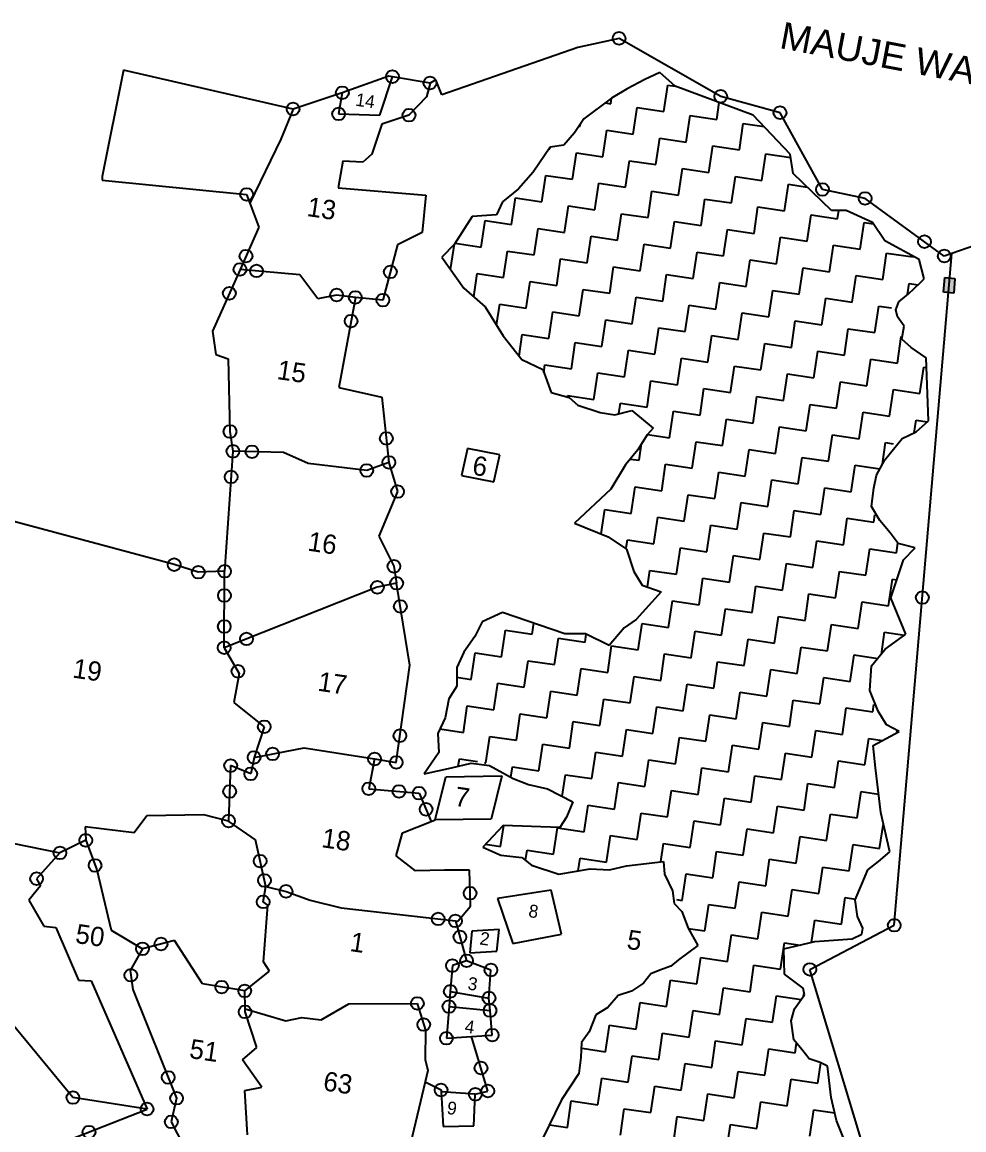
# Model space of a CAD drawing. Header units: metres. Extents: x 316978 to 319159, y 1884800 to 1887676.
# Drawn here: x 318150 to 318584, y 1886117 to 1886627 of the extents above; entities that cross this region are included whole.
import ezdxf

# ---------------------------------------------------------------- set-up
doc = ezdxf.new("R2010")
doc.units = ezdxf.units.M
doc.header["$MEASUREMENT"] = 0
for name, color, linetype in [('POLY_HATCH', 12, 'Continuous'), ('POLY_PARCEL', 6, 'Continuous'), ('TEXT_MAPOUT', 7, 'Continuous'), ('TEXT_PARCEL', 7, 'Continuous'), ('V_BOUND_LINE', 7, 'Continuous')]:
    doc.layers.add(name, color=color, linetype=linetype)
doc.styles.get("Standard").update_dxf_attribs({"font": 'arial.ttf'})
doc.styles.add('TEXT_MAP', font='')
doc.styles.get('TEXT_MAP').set_extended_font_data('Kruti Dev 050')

msp = doc.modelspace()

# ---------------------------------------------------------------- hatches: boundary and pattern name
msp.add_hatch(color=256).paths.add_polyline_path([(318574.43, 1886502.57), (318579.17, 1886502.16), (318579.76, 1886509.01), (318575.02, 1886509.42)])

# ---------------------------------------------------------------- linework, layer by layer
for p, q in [((318574.43, 1886502.57), (318575.02, 1886509.42)), ((318575.02, 1886509.42), (318579.76, 1886509.01)), ((318579.76, 1886509.01), (318579.17, 1886502.16)), ((318579.17, 1886502.16), (318574.43, 1886502.57))]:
    msp.add_line(p, q)
for centre in [(318424.88, 1886619.61), (318320.42, 1886601.93), (318337.73, 1886599.02), (318297.29, 1886594.53), (318471.76, 1886592.87), (318274.6, 1886587.04), (318295.57, 1886584.79), (318328.02, 1886584.19), (318499.1, 1886585.34), (318253.18, 1886547.7), (318518.67, 1886549.96), (318538.34, 1886545.84), (318565.71, 1886525.91), (318252.89, 1886519.26), (318574.81, 1886519.29), (318250.14, 1886513.13), (318257.73, 1886512.45), (318319.45, 1886511.96), (318245.21, 1886502.12), (318294.64, 1886501.33), (318303.31, 1886500.22), (318315.99, 1886498.97), (318301.32, 1886489.32), (318245.5, 1886438.43), (318317.59, 1886435.26), (318246.85, 1886429.31), (318255.6, 1886429.11), (318318.76, 1886424.18), (318308.57, 1886420.48), (318246.04, 1886417.51), (318322.79, 1886410.75), (318219.77, 1886377.09), (318230.9, 1886373.57), (318243.03, 1886374.05), (318321.1, 1886376.32), (318322.35, 1886368.52), (318242.96, 1886362.86), (318313.43, 1886366.64), (318324.06, 1886357.84), (318564.72, 1886361.91), (318242.88, 1886348.58), (318253.12, 1886342.87), (318242.82, 1886338.82), (318249.15, 1886327.92), (318261.32, 1886302.39), (318323.87, 1886298.25), (318256.62, 1886288.26), (318265.13, 1886289.87), (318312.15, 1886287.53), (318322.16, 1886285.95), (318245.81, 1886284.45), (318255.09, 1886280.67), (318245.36, 1886272.56), (318309.51, 1886273.8), (318323.43, 1886272.58), (318332.71, 1886271.76), (318335.9, 1886264.34), (318244.84, 1886258.93), (318179.04, 1886250.04), (318167.11, 1886244.24), (318259.41, 1886240.48), (318183.33, 1886238.45), (318156.35, 1886232.36), (318261.41, 1886231.55), (318271.37, 1886226.53), (318356.2, 1886225.68), (318260.8, 1886221.68), (318341.48, 1886213.82), (318349.46, 1886212.91), (318551.74, 1886210.9), (318351.53, 1886205.51), (318205.17, 1886200.06), (318213.72, 1886202.26), (318354.6, 1886194.54), (318348.04, 1886192.3), (318365.82, 1886190.27), (318512.84, 1886190.57), (318199.8, 1886187.86), (318241.71, 1886182.43), (318252.31, 1886180.64), (318347.06, 1886180.45), (318331.88, 1886174.88), (318346.49, 1886173.44), (318364.91, 1886177.37), (318252.48, 1886170.99), (318365.41, 1886171.63), (318334.83, 1886165.14), (318345.29, 1886158.83), (318366.4, 1886160.31), (318361.23, 1886145.11), (318217.02, 1886140.77), (318342.85, 1886135.01), (318358.59, 1886133.01), (318364.38, 1886134.51), (318173.09, 1886131.5), (318220.87, 1886131.18), (318207.28, 1886126.23), (318218.45, 1886120.31), (318180.51, 1886115.61)]:
    msp.add_circle(centre, 2.94)
at = {"layer": 'POLY_HATCH'}
for p, q in [((318436.79, 1886600.7), (318428.58, 1886596.27)), ((318443.76, 1886603.85), (318436.79, 1886600.7)), ((318450.79, 1886597.58), (318443.76, 1886603.85)), ((318428.58, 1886596.27), (318421.46, 1886592.09)), ((318486.78, 1886584.28), (318450.79, 1886597.58)), ((318421.46, 1886592.09), (318408.71, 1886582.47)), ((318408.71, 1886582.47), (318404.39, 1886575.99)), ((318503.83, 1886566.27), (318486.78, 1886584.28)), ((318404.39, 1886575.99), (318399.37, 1886570.45)), ((318393.15, 1886569.49), (318385.35, 1886557.88)), ((318399.37, 1886570.45), (318393.15, 1886569.49)), ((318505.22, 1886557.27), (318503.83, 1886566.27)), ((318385.35, 1886557.88), (318378.56, 1886550.31)), ((318522.82, 1886540.22), (318505.22, 1886557.27)), ((318378.56, 1886550.31), (318371.16, 1886544.29)), ((318371.16, 1886544.29), (318368.38, 1886538.21)), ((318529.54, 1886540.27), (318522.82, 1886540.22)), ((318541.72, 1886534.69), (318529.54, 1886540.27)), ((318357.17, 1886537.57), (318348.97, 1886524.76)), ((318368.38, 1886538.21), (318357.17, 1886537.57)), ((318547.4, 1886526.31), (318541.72, 1886534.69)), ((318348.97, 1886524.76), (318343.25, 1886518.7)), ((318563.31, 1886517.67), (318547.4, 1886526.31)), ((318343.25, 1886518.7), (318353.3, 1886504.44)), ((318565.56, 1886508.76), (318563.31, 1886517.67)), ((318563.56, 1886506.76), (318565.56, 1886508.76)), ((318353.3, 1886504.44), (318363.14, 1886495.87)), ((318558.29, 1886501.87), (318563.56, 1886506.76)), ((318552.43, 1886494.57), (318553.88, 1886498.21)), ((318553.88, 1886498.21), (318558.29, 1886501.87)), ((318363.14, 1886495.87), (318371.44, 1886482.5)), ((318553.31, 1886491.27), (318552.43, 1886494.57)), ((318556.31, 1886486.96), (318553.31, 1886491.27)), ((318555.19, 1886481), (318556.31, 1886486.96)), ((318371.44, 1886482.5), (318380.1, 1886471.58)), ((318559.63, 1886477.17), (318555.19, 1886481)), ((318566.41, 1886472.31), (318559.63, 1886477.17)), ((318380.1, 1886471.58), (318389.7, 1886467.02)), ((318567.56, 1886443.33), (318566.41, 1886472.31)), ((318389.7, 1886467.02), (318393.57, 1886456.4)), ((318393.57, 1886456.4), (318401.84, 1886454.13)), ((318401.84, 1886454.13), (318405.93, 1886450.59)), ((318405.93, 1886450.59), (318416.12, 1886447.19)), ((318416.12, 1886447.19), (318422.89, 1886446.19)), ((318422.89, 1886446.19), (318430.73, 1886448.17)), ((318430.73, 1886448.17), (318440.64, 1886440)), ((318561.81, 1886438.28), (318567.56, 1886443.33)), ((318437.86, 1886436.85), (318433.49, 1886429.96)), ((318440.64, 1886440), (318437.86, 1886436.85)), ((318555.44, 1886435.14), (318561.81, 1886438.28)), ((318547.41, 1886425.44), (318555.44, 1886435.14)), ((318433.49, 1886429.96), (318427.85, 1886423.06)), ((318427.85, 1886423.06), (318421.16, 1886411.91)), ((318543.62, 1886418.29), (318547.41, 1886425.44)), ((318542.29, 1886412.36), (318543.62, 1886418.29)), ((318421.16, 1886411.91), (318404.36, 1886396.19)), ((318541.26, 1886403.9), (318542.29, 1886412.36)), ((318545.07, 1886397.43), (318541.26, 1886403.9)), ((318404.36, 1886396.19), (318419.79, 1886389.92)), ((318549.91, 1886391.72), (318545.07, 1886397.43)), ((318553.51, 1886386.88), (318549.91, 1886391.72)), ((318419.79, 1886389.92), (318428.39, 1886384.25)), ((318561.39, 1886384.8), (318553.51, 1886386.88)), ((318428.39, 1886384.25), (318431.68, 1886373.93)), ((318556.02, 1886379.25), (318561.39, 1886384.8)), ((318550.24, 1886361.73), (318556.02, 1886379.25)), ((318431.68, 1886373.93), (318435.58, 1886367.7)), ((318435.58, 1886367.7), (318444.33, 1886364.51)), ((318444.33, 1886364.51), (318432.8, 1886351.78)), ((318557.08, 1886345.06), (318550.24, 1886361.73)), ((318371.2, 1886355.05), (318361.77, 1886350.8)), ((318399.94, 1886345.14), (318371.2, 1886355.05)), ((318361.77, 1886350.8), (318358.44, 1886343.97)), ((318432.8, 1886351.78), (318427.21, 1886348)), ((318409.38, 1886345.21), (318399.94, 1886345.14)), ((318420.33, 1886339.81), (318409.38, 1886345.21)), ((318427.21, 1886348), (318420.33, 1886339.81)), ((318547.64, 1886338.07), (318557.08, 1886345.06)), ((318358.44, 1886343.97), (318353.39, 1886336.76)), ((318353.39, 1886336.76), (318350.04, 1886329.72)), ((318541.27, 1886330.39), (318547.64, 1886338.07)), ((318350.04, 1886329.72), (318350.03, 1886321.14)), ((318540.51, 1886319.16), (318541.27, 1886330.39)), ((318350.03, 1886321.14), (318346.42, 1886315.19)), ((318346.42, 1886315.19), (318344.7, 1886306.44)), ((318544.31, 1886309.52), (318540.51, 1886319.16)), ((318548.16, 1886303.28), (318544.31, 1886309.52)), ((318344.7, 1886306.44), (318341.32, 1886299.2)), ((318341.32, 1886299.2), (318341.72, 1886290.56)), ((318541.97, 1886293.76), (318554.06, 1886300.14)), ((318554.06, 1886300.14), (318548.16, 1886303.28)), ((318341.72, 1886290.56), (318335.01, 1886280.67)), ((318543.16, 1886283.38), (318541.97, 1886293.76)), ((318347.58, 1886283.41), (318356.71, 1886285.62)), ((318356.71, 1886285.62), (318365.16, 1886284.57)), ((318365.16, 1886284.57), (318376.01, 1886278.57)), ((318335.01, 1886280.67), (318347.58, 1886283.41)), ((318376.01, 1886278.57), (318383.16, 1886275.83)), ((318545.57, 1886262.83), (318543.16, 1886283.38)), ((318383.16, 1886275.83), (318391.86, 1886273.7)), ((318391.86, 1886273.7), (318403.56, 1886267.78)), ((318403.56, 1886267.78), (318400.62, 1886260.68)), ((318400.62, 1886260.68), (318397.61, 1886255.9)), ((318549.71, 1886244.75), (318545.57, 1886262.83)), ((318371.53, 1886256.83), (318362.09, 1886246.93)), ((318397.61, 1886255.9), (318371.53, 1886256.83)), ((318362.09, 1886246.93), (318370.35, 1886243.19)), ((318370.35, 1886243.19), (318380.05, 1886242.17)), ((318544.5, 1886240.3), (318549.71, 1886244.75)), ((318380.05, 1886242.17), (318384.55, 1886238.58)), ((318384.55, 1886238.58), (318397.15, 1886234.41)), ((318420.51, 1886236.38), (318428.35, 1886238.36)), ((318428.35, 1886238.36), (318445.39, 1886240.26)), ((318445.39, 1886240.26), (318445.9, 1886234.51)), ((318539.62, 1886236.49), (318544.5, 1886240.3)), ((318397.15, 1886234.41), (318411.56, 1886236.87)), ((318411.56, 1886236.87), (318420.51, 1886236.38)), ((318445.9, 1886234.51), (318449.52, 1886226.71)), ((318536.82, 1886229.87), (318539.62, 1886236.49)), ((318533.7, 1886222.62), (318536.82, 1886229.87)), ((318449.52, 1886226.71), (318450.25, 1886220.93)), ((318534.83, 1886214.97), (318533.7, 1886222.62)), ((318450.25, 1886220.93), (318453.8, 1886217.23)), ((318453.8, 1886217.23), (318456.75, 1886209.53)), ((318537.22, 1886209.62), (318534.83, 1886214.97)), ((318456.75, 1886209.53), (318461.25, 1886201.61)), ((318536.8, 1886206.74), (318537.22, 1886209.62)), ((318500.8, 1886200.05), (318515.16, 1886203.37)), ((318515.16, 1886203.37), (318532.4, 1886204.67)), ((318532.4, 1886204.67), (318536.8, 1886206.74)), ((318461.25, 1886201.61), (318452.32, 1886194.99)), ((318461.25, 1886201.61), (318461.25, 1886201.61)), ((318461.25, 1886201.61), (318461.25, 1886201.61)), ((318461.25, 1886201.61), (318461.25, 1886201.61)), ((318461.25, 1886201.61), (318461.25, 1886201.61)), ((318461.25, 1886201.61), (318461.25, 1886201.61)), ((318461.25, 1886201.61), (318461.25, 1886201.61)), ((318461.25, 1886201.61), (318461.25, 1886201.61)), ((318501.12, 1886188.43), (318500.8, 1886200.05)), ((318448.71, 1886192.12), (318443.64, 1886190.15)), ((318452.32, 1886194.99), (318448.71, 1886192.12)), ((318439.53, 1886188.49), (318436.17, 1886184.23)), ((318443.64, 1886190.15), (318439.53, 1886188.49)), ((318509.71, 1886181.94), (318501.12, 1886188.43)), ((318436.17, 1886184.23), (318430.62, 1886180.51)), ((318510.39, 1886178.89), (318509.71, 1886181.94)), ((318424.41, 1886178.49), (318419.74, 1886173.05)), ((318430.62, 1886180.51), (318424.41, 1886178.49)), ((318505.78, 1886172.32), (318510.39, 1886178.89)), ((318419.74, 1886173.05), (318414.22, 1886169.56)), ((318504.29, 1886166.87), (318505.78, 1886172.32)), ((318414.22, 1886169.56), (318411.04, 1886161.87)), ((318505.48, 1886158.07), (318504.29, 1886166.87)), ((318411.04, 1886161.87), (318407.58, 1886156.94)), ((318407.58, 1886156.94), (318407.22, 1886149.96)), ((318509.15, 1886153.67), (318505.48, 1886158.07)), ((318512.59, 1886149.3), (318509.15, 1886153.67)), ((318407.22, 1886149.96), (318406.36, 1886142.6)), ((318517.58, 1886147.65), (318512.59, 1886149.3)), ((318520.97, 1886146.02), (318517.58, 1886147.65)), ((318522.68, 1886131.47), (318520.97, 1886146.02)), ((318406.36, 1886142.6), (318398.41, 1886130.39)), ((318525.2, 1886120.89), (318522.68, 1886131.47)), ((318398.41, 1886130.39), (318389.67, 1886112.86)), ((318529.19, 1886111), (318525.2, 1886120.89))]:
    msp.add_line(p, q, dxfattribs=at)
at = {"layer": 'POLY_HATCH', "linetype": 'Continuous'}
for p, q in [((318445.48, 1886585.87), (318447.3, 1886598.09)), ((318447.3, 1886598.09), (318450.81, 1886597.57)), ((318418.51, 1886589.87), (318421.04, 1886589.49)), ((318421.04, 1886589.49), (318421.42, 1886592.06)), ((318469.93, 1886582.24), (318471.09, 1886590.08)), ((318431.45, 1886575.46), (318433.26, 1886587.68)), ((318433.26, 1886587.68), (318445.48, 1886585.87)), ((318407, 1886579.08), (318407.16, 1886580.15)), ((318455.89, 1886571.83), (318457.71, 1886584.06)), ((318457.71, 1886584.06), (318469.93, 1886582.24)), ((318480.34, 1886568.21), (318482.15, 1886580.43)), ((318482.15, 1886580.43), (318491.78, 1886579)), ((318406.5, 1886579.16), (318407, 1886579.08)), ((318417.41, 1886565.05), (318419.22, 1886577.27)), ((318419.22, 1886577.27), (318431.45, 1886575.46)), ((318441.86, 1886561.42), (318443.67, 1886573.65)), ((318443.67, 1886573.65), (318455.89, 1886571.83)), ((318466.3, 1886557.8), (318468.12, 1886570.02)), ((318468.12, 1886570.02), (318480.34, 1886568.21)), ((318392.63, 1886568.72), (318392.97, 1886568.67)), ((318392.97, 1886568.67), (318393.07, 1886569.37)), ((318403.38, 1886554.64), (318405.19, 1886566.86)), ((318405.19, 1886566.86), (318417.41, 1886565.05)), ((318490.75, 1886554.17), (318492.56, 1886566.39)), ((318492.56, 1886566.39), (318504.07, 1886564.69)), ((318427.82, 1886551.01), (318429.63, 1886563.23)), ((318429.63, 1886563.23), (318441.86, 1886561.42)), ((318452.27, 1886547.39), (318454.08, 1886559.61)), ((318454.08, 1886559.61), (318466.3, 1886557.8)), ((318389.34, 1886544.23), (318391.15, 1886556.45)), ((318391.15, 1886556.45), (318403.38, 1886554.64)), ((318476.71, 1886543.76), (318478.53, 1886555.98)), ((318478.53, 1886555.98), (318490.75, 1886554.17)), ((318413.79, 1886540.6), (318415.6, 1886552.82)), ((318415.6, 1886552.82), (318427.82, 1886551.01)), ((318438.23, 1886536.98), (318440.04, 1886549.2)), ((318440.04, 1886549.2), (318452.27, 1886547.39)), ((318501.16, 1886540.14), (318502.97, 1886552.36)), ((318502.97, 1886552.36), (318511.61, 1886551.08)), ((318375.3, 1886533.82), (318377.12, 1886546.04)), ((318377.12, 1886546.04), (318389.34, 1886544.23)), ((318462.68, 1886533.35), (318464.49, 1886545.57)), ((318464.49, 1886545.57), (318476.71, 1886543.76)), ((318399.75, 1886530.19), (318401.56, 1886542.41)), ((318401.56, 1886542.41), (318413.79, 1886540.6)), ((318487.12, 1886529.73), (318488.94, 1886541.95)), ((318488.94, 1886541.95), (318501.16, 1886540.14)), ((318525.61, 1886536.51), (318526.16, 1886540.24)), ((318361.27, 1886523.41), (318363.08, 1886535.63)), ((318363.08, 1886535.63), (318375.3, 1886533.82)), ((318424.2, 1886526.57), (318426.01, 1886538.79)), ((318426.01, 1886538.79), (318438.23, 1886536.98)), ((318448.64, 1886522.94), (318450.45, 1886535.16)), ((318450.45, 1886535.16), (318462.68, 1886533.35)), ((318511.57, 1886526.1), (318513.38, 1886538.32)), ((318513.38, 1886538.32), (318525.61, 1886536.51)), ((318536.02, 1886522.47), (318537.83, 1886534.7)), ((318537.83, 1886534.7), (318542.15, 1886534.06)), ((318385.71, 1886519.78), (318387.53, 1886532)), ((318387.53, 1886532), (318399.75, 1886530.19)), ((318473.09, 1886519.32), (318474.9, 1886531.54)), ((318474.9, 1886531.54), (318487.12, 1886529.73)), ((318347.24, 1886513.04), (318348.98, 1886524.77)), ((318349.25, 1886525.19), (318361.27, 1886523.41)), ((318410.16, 1886516.16), (318411.97, 1886528.38)), ((318411.97, 1886528.38), (318424.2, 1886526.57)), ((318434.61, 1886512.53), (318436.42, 1886524.75)), ((318436.42, 1886524.75), (318448.64, 1886522.94)), ((318497.53, 1886515.69), (318499.35, 1886527.91)), ((318499.35, 1886527.91), (318511.57, 1886526.1)), ((318521.98, 1886512.06), (318523.79, 1886524.29)), ((318523.79, 1886524.29), (318536.02, 1886522.47)), ((318371.68, 1886509.37), (318373.49, 1886521.59)), ((318373.49, 1886521.59), (318385.71, 1886519.78)), ((318459.05, 1886508.9), (318460.87, 1886521.13)), ((318460.87, 1886521.13), (318473.09, 1886519.32)), ((318546.43, 1886508.44), (318548.24, 1886520.66)), ((318548.24, 1886520.66), (318560.46, 1886518.85)), ((318560.46, 1886518.85), (318560.51, 1886519.19)), ((318396.12, 1886505.75), (318397.94, 1886517.97)), ((318397.94, 1886517.97), (318410.16, 1886516.16)), ((318420.57, 1886502.12), (318422.38, 1886514.34)), ((318422.38, 1886514.34), (318434.61, 1886512.53)), ((318483.5, 1886505.28), (318485.31, 1886517.5)), ((318485.31, 1886517.5), (318497.53, 1886515.69)), ((318507.94, 1886501.65), (318509.76, 1886513.88)), ((318509.76, 1886513.88), (318521.98, 1886512.06)), ((318357.87, 1886500.47), (318359.46, 1886511.18)), ((318359.46, 1886511.18), (318371.68, 1886509.37)), ((318445.02, 1886498.49), (318446.83, 1886510.72)), ((318446.83, 1886510.72), (318459.05, 1886508.9)), ((318532.39, 1886498.03), (318534.2, 1886510.25)), ((318534.2, 1886510.25), (318546.43, 1886508.44)), ((318382.09, 1886495.33), (318383.9, 1886507.56)), ((318383.9, 1886507.56), (318396.12, 1886505.75)), ((318406.54, 1886491.71), (318408.35, 1886503.93)), ((318408.35, 1886503.93), (318420.57, 1886502.12)), ((318469.46, 1886494.87), (318471.28, 1886507.09)), ((318471.28, 1886507.09), (318483.5, 1886505.28)), ((318493.91, 1886491.24), (318495.72, 1886503.47)), ((318495.72, 1886503.47), (318507.94, 1886501.65)), ((318557.9, 1886501.54), (318558.65, 1886506.63)), ((318558.65, 1886506.63), (318562.76, 1886506.02)), ((318430.98, 1886488.08), (318432.79, 1886500.31)), ((318432.79, 1886500.31), (318445.02, 1886498.49)), ((318518.35, 1886487.62), (318520.17, 1886499.84)), ((318520.17, 1886499.84), (318532.39, 1886498.03)), ((318368.42, 1886487.37), (318369.87, 1886497.15)), ((318369.87, 1886497.15), (318382.09, 1886495.33)), ((318392.5, 1886481.3), (318394.31, 1886493.52)), ((318394.31, 1886493.52), (318406.54, 1886491.71)), ((318455.43, 1886484.46), (318457.24, 1886496.68)), ((318457.24, 1886496.68), (318469.46, 1886494.87)), ((318479.87, 1886480.83), (318481.69, 1886493.06)), ((318481.69, 1886493.06), (318493.91, 1886491.24)), ((318542.8, 1886483.99), (318544.61, 1886496.22)), ((318544.61, 1886496.22), (318550.46, 1886495.35)), ((318416.95, 1886477.67), (318418.76, 1886489.9)), ((318418.76, 1886489.9), (318430.98, 1886488.08)), ((318504.32, 1886477.21), (318506.13, 1886489.43)), ((318506.13, 1886489.43), (318518.35, 1886487.62)), ((318378.81, 1886473.21), (318380.28, 1886483.11)), ((318380.28, 1886483.11), (318392.5, 1886481.3)), ((318441.39, 1886474.05), (318443.2, 1886486.27)), ((318443.2, 1886486.27), (318455.43, 1886484.46)), ((318465.84, 1886470.42), (318467.65, 1886482.65)), ((318467.65, 1886482.65), (318479.87, 1886480.83)), ((318528.77, 1886473.58), (318530.58, 1886485.81)), ((318530.58, 1886485.81), (318542.8, 1886483.99)), ((318402.91, 1886467.26), (318404.72, 1886479.49)), ((318404.72, 1886479.49), (318416.95, 1886477.67)), ((318490.28, 1886466.8), (318492.1, 1886479.02)), ((318492.1, 1886479.02), (318504.32, 1886477.21)), ((318553.21, 1886469.96), (318555.02, 1886482.18)), ((318555.02, 1886482.18), (318555.4, 1886482.12)), ((318427.36, 1886463.64), (318429.17, 1886475.86)), ((318429.17, 1886475.86), (318441.39, 1886474.05)), ((318514.73, 1886463.17), (318516.54, 1886475.4)), ((318516.54, 1886475.4), (318528.77, 1886473.58)), ((318390.18, 1886465.69), (318390.69, 1886469.08)), ((318390.69, 1886469.08), (318402.91, 1886467.26)), ((318451.8, 1886460.01), (318453.61, 1886472.24)), ((318453.61, 1886472.24), (318465.84, 1886470.42)), ((318476.25, 1886456.39), (318478.06, 1886468.61)), ((318478.06, 1886468.61), (318490.28, 1886466.8)), ((318539.18, 1886459.55), (318540.99, 1886471.77)), ((318540.99, 1886471.77), (318553.21, 1886469.96)), ((318563.62, 1886455.92), (318565.43, 1886468.14)), ((318565.43, 1886468.14), (318566.58, 1886467.97)), ((318413.32, 1886453.23), (318415.13, 1886465.45)), ((318415.13, 1886465.45), (318427.36, 1886463.64)), ((318500.69, 1886452.76), (318502.51, 1886464.98)), ((318502.51, 1886464.98), (318514.73, 1886463.17)), ((318437.77, 1886449.6), (318439.58, 1886461.83)), ((318439.58, 1886461.83), (318451.8, 1886460.01)), ((318462.21, 1886445.98), (318464.02, 1886458.2)), ((318464.02, 1886458.2), (318476.25, 1886456.39)), ((318525.14, 1886449.14), (318526.95, 1886461.36)), ((318526.95, 1886461.36), (318539.18, 1886459.55)), ((318549.59, 1886445.51), (318551.4, 1886457.73)), ((318551.4, 1886457.73), (318563.62, 1886455.92)), ((318401, 1886454.36), (318401.1, 1886455.04)), ((318401.1, 1886455.04), (318413.32, 1886453.23)), ((318486.66, 1886442.35), (318488.47, 1886454.57)), ((318488.47, 1886454.57), (318500.69, 1886452.76)), ((318424.84, 1886446.68), (318425.54, 1886451.42)), ((318425.54, 1886451.42), (318437.77, 1886449.6)), ((318448.18, 1886435.57), (318449.99, 1886447.79)), ((318449.99, 1886447.79), (318462.21, 1886445.98)), ((318511.1, 1886438.73), (318512.92, 1886450.95)), ((318512.92, 1886450.95), (318525.14, 1886449.14)), ((318535.55, 1886435.1), (318537.36, 1886447.32)), ((318537.36, 1886447.32), (318549.59, 1886445.51)), ((318472.62, 1886431.94), (318474.44, 1886444.16)), ((318474.44, 1886444.16), (318486.66, 1886442.35)), ((318560.94, 1886437.85), (318561.81, 1886443.7)), ((318561.81, 1886443.7), (318567.1, 1886442.91)), ((318438.06, 1886437.07), (318448.18, 1886435.57)), ((318497.07, 1886428.32), (318498.88, 1886440.54)), ((318498.88, 1886440.54), (318511.1, 1886438.73)), ((318521.51, 1886424.69), (318523.33, 1886436.91)), ((318523.33, 1886436.91), (318535.55, 1886435.1)), ((318434.14, 1886425.16), (318435.27, 1886432.77)), ((318458.59, 1886421.53), (318460.4, 1886433.75)), ((318460.4, 1886433.75), (318472.62, 1886431.94)), ((318546.3, 1886423.35), (318547.77, 1886433.29)), ((318547.77, 1886433.29), (318551.29, 1886432.77)), ((318483.03, 1886417.91), (318484.85, 1886430.13)), ((318484.85, 1886430.13), (318497.07, 1886428.32)), ((318507.48, 1886414.28), (318509.29, 1886426.5)), ((318509.29, 1886426.5), (318521.51, 1886424.69)), ((318430.06, 1886425.76), (318434.14, 1886425.16)), ((318444.55, 1886411.12), (318446.36, 1886423.34)), ((318446.36, 1886423.34), (318458.59, 1886421.53)), ((318531.92, 1886410.65), (318533.74, 1886422.88)), ((318533.74, 1886422.88), (318545.15, 1886421.18)), ((318469, 1886407.5), (318470.81, 1886419.72)), ((318470.81, 1886419.72), (318483.03, 1886417.91)), ((318430.52, 1886400.71), (318432.33, 1886412.93)), ((318432.33, 1886412.93), (318444.55, 1886411.12)), ((318493.44, 1886403.87), (318495.26, 1886416.09)), ((318495.26, 1886416.09), (318507.48, 1886414.28)), ((318517.89, 1886400.24), (318519.7, 1886412.47)), ((318519.7, 1886412.47), (318531.92, 1886410.65)), ((318454.96, 1886397.08), (318456.77, 1886409.31)), ((318456.77, 1886409.31), (318469, 1886407.5)), ((318416.61, 1886391.21), (318418.29, 1886402.52)), ((318418.29, 1886402.52), (318430.52, 1886400.71)), ((318479.41, 1886393.46), (318481.22, 1886405.68)), ((318481.22, 1886405.68), (318493.44, 1886403.87)), ((318503.85, 1886389.83), (318505.67, 1886402.06)), ((318505.67, 1886402.06), (318517.89, 1886400.24)), ((318440.93, 1886386.67), (318442.74, 1886398.9)), ((318442.74, 1886398.9), (318454.96, 1886397.08)), ((318528.3, 1886386.21), (318530.11, 1886398.43)), ((318530.11, 1886398.43), (318542.34, 1886396.62)), ((318542.34, 1886396.62), (318542.85, 1886400.06)), ((318465.37, 1886383.05), (318467.18, 1886395.27)), ((318467.18, 1886395.27), (318479.41, 1886393.46)), ((318489.82, 1886379.42), (318491.63, 1886391.65)), ((318491.63, 1886391.65), (318503.85, 1886389.83)), ((318428.17, 1886384.92), (318428.7, 1886388.49)), ((318428.7, 1886388.49), (318440.93, 1886386.67)), ((318514.26, 1886375.8), (318516.08, 1886388.02)), ((318516.08, 1886388.02), (318528.3, 1886386.21)), ((318552.75, 1886382.58), (318553.4, 1886387.02)), ((318451.34, 1886372.64), (318453.15, 1886384.86)), ((318453.15, 1886384.86), (318465.37, 1886383.05)), ((318475.78, 1886369.01), (318477.59, 1886381.24)), ((318477.59, 1886381.24), (318489.82, 1886379.42)), ((318538.71, 1886372.17), (318540.52, 1886384.4)), ((318540.52, 1886384.4), (318552.75, 1886382.58)), ((318500.23, 1886365.39), (318502.04, 1886377.61)), ((318502.04, 1886377.61), (318514.26, 1886375.8)), ((318437.98, 1886366.82), (318439.11, 1886374.45)), ((318439.11, 1886374.45), (318451.34, 1886372.64)), ((318461.75, 1886358.6), (318463.56, 1886370.83)), ((318463.56, 1886370.83), (318475.78, 1886369.01)), ((318524.67, 1886361.76), (318526.49, 1886373.99)), ((318526.49, 1886373.99), (318538.71, 1886372.17)), ((318549.12, 1886358.14), (318550.93, 1886370.36)), ((318550.93, 1886370.36), (318552.98, 1886370.06)), ((318486.19, 1886354.98), (318488, 1886367.2)), ((318488, 1886367.2), (318500.23, 1886365.39)), ((318447.71, 1886348.19), (318449.52, 1886360.42)), ((318449.52, 1886360.42), (318461.75, 1886358.6)), ((318510.64, 1886351.35), (318512.45, 1886363.58)), ((318512.45, 1886363.58), (318524.67, 1886361.76)), ((318472.16, 1886344.57), (318473.97, 1886356.79)), ((318473.97, 1886356.79), (318486.19, 1886354.98)), ((318535.08, 1886347.73), (318536.9, 1886359.95)), ((318536.9, 1886359.95), (318549.12, 1886358.14)), ((318384.78, 1886345.03), (318385.54, 1886350.11)), ((318433.67, 1886337.78), (318435.49, 1886350.01)), ((318435.49, 1886350.01), (318447.71, 1886348.19)), ((318496.6, 1886340.94), (318498.42, 1886353.16)), ((318498.42, 1886353.16), (318510.64, 1886351.35)), ((318370.75, 1886334.62), (318372.56, 1886346.85)), ((318372.56, 1886346.85), (318384.78, 1886345.03)), ((318409.23, 1886341.41), (318409.76, 1886345.02)), ((318458.12, 1886334.16), (318459.93, 1886346.38)), ((318459.93, 1886346.38), (318472.16, 1886344.57)), ((318521.05, 1886337.32), (318522.86, 1886349.54)), ((318522.86, 1886349.54), (318535.08, 1886347.73)), ((318545.82, 1886335.88), (318547.31, 1886345.91)), ((318547.31, 1886345.91), (318556.41, 1886344.56)), ((318395.19, 1886331), (318397.01, 1886343.22)), ((318397.01, 1886343.22), (318409.23, 1886341.41)), ((318482.57, 1886330.53), (318484.38, 1886342.75)), ((318484.38, 1886342.75), (318496.6, 1886340.94)), ((318356.71, 1886324.21), (318358.52, 1886336.44)), ((318358.52, 1886336.44), (318370.75, 1886334.62)), ((318419.64, 1886327.37), (318421.45, 1886339.6)), ((318421.45, 1886339.6), (318433.67, 1886337.78)), ((318444.09, 1886323.75), (318445.9, 1886335.97)), ((318445.9, 1886335.97), (318458.12, 1886334.16)), ((318507.01, 1886326.91), (318508.83, 1886339.13)), ((318508.83, 1886339.13), (318521.05, 1886337.32)), ((318531.46, 1886323.28), (318533.27, 1886335.5)), ((318533.27, 1886335.5), (318544.17, 1886333.89)), ((318381.16, 1886320.59), (318382.97, 1886332.81)), ((318382.97, 1886332.81), (318395.19, 1886331)), ((318468.53, 1886320.12), (318470.34, 1886332.34)), ((318470.34, 1886332.34), (318482.57, 1886330.53)), ((318350.03, 1886325.2), (318356.71, 1886324.21)), ((318405.6, 1886316.96), (318407.42, 1886329.18)), ((318407.42, 1886329.18), (318419.64, 1886327.37)), ((318430.05, 1886313.34), (318431.86, 1886325.56)), ((318431.86, 1886325.56), (318444.09, 1886323.75)), ((318492.98, 1886316.5), (318494.79, 1886328.72)), ((318494.79, 1886328.72), (318507.01, 1886326.91)), ((318517.42, 1886312.87), (318519.24, 1886325.09)), ((318519.24, 1886325.09), (318531.46, 1886323.28)), ((318367.12, 1886310.18), (318368.93, 1886322.4)), ((318368.93, 1886322.4), (318381.16, 1886320.59)), ((318454.5, 1886309.71), (318456.31, 1886321.93)), ((318456.31, 1886321.93), (318468.53, 1886320.12)), ((318391.57, 1886306.55), (318393.38, 1886318.77)), ((318393.38, 1886318.77), (318405.6, 1886316.96)), ((318416.01, 1886302.93), (318417.83, 1886315.15)), ((318417.83, 1886315.15), (318430.05, 1886313.34)), ((318478.94, 1886306.09), (318480.75, 1886318.31)), ((318480.75, 1886318.31), (318492.98, 1886316.5)), ((318503.39, 1886302.46), (318505.2, 1886314.68)), ((318505.2, 1886314.68), (318517.42, 1886312.87)), ((318353.09, 1886299.77), (318354.9, 1886311.99)), ((318354.9, 1886311.99), (318367.12, 1886310.18)), ((318440.46, 1886299.3), (318442.27, 1886311.52)), ((318442.27, 1886311.52), (318454.5, 1886309.71)), ((318527.83, 1886298.83), (318529.65, 1886311.06)), ((318529.65, 1886311.06), (318541.87, 1886309.25)), ((318541.87, 1886309.25), (318542.38, 1886312.66)), ((318377.53, 1886296.14), (318379.34, 1886308.36)), ((318379.34, 1886308.36), (318391.57, 1886306.55)), ((318401.98, 1886292.52), (318403.79, 1886304.74)), ((318403.79, 1886304.74), (318416.01, 1886302.93)), ((318464.91, 1886295.68), (318466.72, 1886307.9)), ((318466.72, 1886307.9), (318478.94, 1886306.09)), ((318489.35, 1886292.05), (318491.16, 1886304.27)), ((318491.16, 1886304.27), (318503.39, 1886302.46)), ((318342.33, 1886301.36), (318353.09, 1886299.77)), ((318426.42, 1886288.89), (318428.24, 1886301.11)), ((318428.24, 1886301.11), (318440.46, 1886299.3)), ((318513.8, 1886288.42), (318515.61, 1886300.65)), ((318515.61, 1886300.65), (318527.83, 1886298.83)), ((318552.92, 1886299.54), (318553.09, 1886300.66)), ((318363.5, 1886285.73), (318365.31, 1886297.95)), ((318365.31, 1886297.95), (318377.53, 1886296.14)), ((318387.94, 1886282.11), (318389.75, 1886294.33)), ((318389.75, 1886294.33), (318401.98, 1886292.52)), ((318450.87, 1886285.26), (318452.68, 1886297.49)), ((318452.68, 1886297.49), (318464.91, 1886295.68)), ((318475.32, 1886281.64), (318477.13, 1886293.86)), ((318477.13, 1886293.86), (318489.35, 1886292.05)), ((318538.24, 1886284.8), (318540.06, 1886297.02)), ((318540.06, 1886297.02), (318546.37, 1886296.09)), ((318412.39, 1886278.48), (318414.2, 1886290.7)), ((318414.2, 1886290.7), (318426.42, 1886288.89)), ((318499.76, 1886278.01), (318501.57, 1886290.24)), ((318501.57, 1886290.24), (318513.8, 1886288.42)), ((318350.77, 1886284.18), (318351.27, 1886287.54)), ((318351.27, 1886287.54), (318359.59, 1886286.31)), ((318362.9, 1886285.82), (318363.5, 1886285.73)), ((318375.01, 1886279.12), (318375.72, 1886283.92)), ((318375.72, 1886283.92), (318387.94, 1886282.11)), ((318436.83, 1886274.85), (318438.65, 1886287.08)), ((318438.65, 1886287.08), (318450.87, 1886285.26)), ((318524.21, 1886274.39), (318526.02, 1886286.61)), ((318526.02, 1886286.61), (318538.24, 1886284.8)), ((318398.68, 1886270.26), (318400.17, 1886280.29)), ((318400.17, 1886280.29), (318412.39, 1886278.48)), ((318461.28, 1886271.23), (318463.09, 1886283.45)), ((318463.09, 1886283.45), (318475.32, 1886281.64)), ((318485.73, 1886267.6), (318487.54, 1886279.83)), ((318487.54, 1886279.83), (318499.76, 1886278.01)), ((318422.8, 1886264.44), (318424.61, 1886276.67)), ((318424.61, 1886276.67), (318436.83, 1886274.85)), ((318510.17, 1886263.98), (318511.99, 1886276.2)), ((318511.99, 1886276.2), (318524.21, 1886274.39)), ((318447.24, 1886260.82), (318449.06, 1886273.04)), ((318449.06, 1886273.04), (318461.28, 1886271.23)), ((318471.69, 1886257.19), (318473.5, 1886269.42)), ((318473.5, 1886269.42), (318485.73, 1886267.6)), ((318534.62, 1886260.35), (318536.43, 1886272.58)), ((318536.43, 1886272.58), (318544.57, 1886271.37)), ((318408.76, 1886254.03), (318410.58, 1886266.26)), ((318410.58, 1886266.26), (318422.8, 1886264.44)), ((318496.14, 1886253.57), (318497.95, 1886265.79)), ((318497.95, 1886265.79), (318510.17, 1886263.98)), ((318433.21, 1886250.41), (318435.02, 1886262.63)), ((318435.02, 1886262.63), (318447.24, 1886260.82)), ((318457.65, 1886246.78), (318459.47, 1886259.01)), ((318459.47, 1886259.01), (318471.69, 1886257.19)), ((318520.58, 1886249.94), (318522.4, 1886262.17)), ((318522.4, 1886262.17), (318534.62, 1886260.35)), ((318370.28, 1886247.25), (318371.7, 1886256.83)), ((318394.73, 1886243.62), (318396.54, 1886255.85)), ((318396.54, 1886255.85), (318408.76, 1886254.03)), ((318482.1, 1886243.16), (318483.91, 1886255.38)), ((318483.91, 1886255.38), (318496.14, 1886253.57)), ((318545.03, 1886246.32), (318546.73, 1886257.77)), ((318363.37, 1886248.27), (318370.28, 1886247.25)), ((318419.17, 1886240), (318420.99, 1886252.22)), ((318420.99, 1886252.22), (318433.21, 1886250.41)), ((318444.18, 1886240.12), (318445.43, 1886248.6)), ((318445.43, 1886248.6), (318457.65, 1886246.78)), ((318506.55, 1886239.53), (318508.36, 1886251.76)), ((318508.36, 1886251.76), (318520.58, 1886249.94)), ((318530.99, 1886235.91), (318532.81, 1886248.13)), ((318532.81, 1886248.13), (318545.03, 1886246.32)), ((318381.81, 1886240.77), (318382.5, 1886245.44)), ((318382.5, 1886245.44), (318394.73, 1886243.62)), ((318468.07, 1886232.75), (318469.88, 1886244.97)), ((318469.88, 1886244.97), (318482.1, 1886243.16)), ((318406.08, 1886235.93), (318406.95, 1886241.81)), ((318406.95, 1886241.81), (318419.17, 1886240)), ((318492.51, 1886229.12), (318494.32, 1886241.35)), ((318494.32, 1886241.35), (318506.55, 1886239.53)), ((318516.96, 1886225.5), (318518.77, 1886237.72)), ((318518.77, 1886237.72), (318530.99, 1886235.91)), ((318454.03, 1886222.34), (318455.84, 1886234.56)), ((318455.84, 1886234.56), (318468.07, 1886232.75)), ((318478.48, 1886218.71), (318480.29, 1886230.93)), ((318480.29, 1886230.93), (318492.51, 1886229.12)), ((318451.37, 1886222.73), (318454.03, 1886222.34)), ((318502.92, 1886215.09), (318504.73, 1886227.31)), ((318504.73, 1886227.31), (318516.96, 1886225.5)), ((318527.37, 1886211.46), (318529.18, 1886223.68)), ((318529.18, 1886223.68), (318533.85, 1886222.99)), ((318464.44, 1886208.3), (318466.25, 1886220.52)), ((318466.25, 1886220.52), (318478.48, 1886218.71)), ((318488.89, 1886204.68), (318490.7, 1886216.9)), ((318490.7, 1886216.9), (318502.92, 1886215.09)), ((318513.62, 1886203.01), (318515.14, 1886213.27)), ((318515.14, 1886213.27), (318527.37, 1886211.46)), ((318456.8, 1886209.43), (318464.44, 1886208.3)), ((318474.85, 1886194.27), (318476.66, 1886206.49)), ((318476.66, 1886206.49), (318488.89, 1886204.68)), ((318499.3, 1886190.64), (318501.11, 1886202.86)), ((318501.11, 1886202.86), (318508.33, 1886201.79)), ((318460.81, 1886183.86), (318462.63, 1886196.08)), ((318462.63, 1886196.08), (318474.85, 1886194.27)), ((318485.26, 1886180.23), (318487.07, 1886192.45)), ((318487.07, 1886192.45), (318499.3, 1886190.64)), ((318446.78, 1886173.44), (318448.59, 1886185.67)), ((318448.59, 1886185.67), (318460.81, 1886183.86)), ((318471.22, 1886169.82), (318473.04, 1886182.04)), ((318473.04, 1886182.04), (318485.26, 1886180.23)), ((318495.67, 1886166.19), (318497.48, 1886178.42)), ((318497.48, 1886178.42), (318508.87, 1886176.73)), ((318509.95, 1886178.27), (318510.18, 1886179.82)), ((318432.74, 1886163.03), (318434.56, 1886175.26)), ((318434.56, 1886175.26), (318446.78, 1886173.44)), ((318457.19, 1886159.41), (318459, 1886171.63)), ((318459, 1886171.63), (318471.22, 1886169.82)), ((318481.64, 1886155.78), (318483.45, 1886168.01)), ((318483.45, 1886168.01), (318495.67, 1886166.19)), ((318418.71, 1886152.62), (318420.52, 1886164.85)), ((318420.52, 1886164.85), (318432.74, 1886163.03)), ((318443.15, 1886149), (318444.97, 1886161.22)), ((318444.97, 1886161.22), (318457.19, 1886159.41)), ((318467.6, 1886145.37), (318469.41, 1886157.6)), ((318469.41, 1886157.6), (318481.64, 1886155.78)), ((318506.08, 1886152.16), (318506.74, 1886156.57)), ((318407.87, 1886154.23), (318418.71, 1886152.62)), ((318492.05, 1886141.75), (318493.86, 1886153.97)), ((318493.86, 1886153.97), (318506.08, 1886152.16)), ((318429.12, 1886138.59), (318430.93, 1886150.81)), ((318430.93, 1886150.81), (318443.15, 1886149)), ((318453.56, 1886134.96), (318455.38, 1886147.19)), ((318455.38, 1886147.19), (318467.6, 1886145.37)), ((318516.49, 1886138.12), (318517.88, 1886147.51)), ((318478.01, 1886131.34), (318479.82, 1886143.56)), ((318479.82, 1886143.56), (318492.05, 1886141.75)), ((318415.08, 1886128.18), (318416.89, 1886140.4)), ((318416.89, 1886140.4), (318429.12, 1886138.59)), ((318439.53, 1886124.55), (318441.34, 1886136.78)), ((318441.34, 1886136.78), (318453.56, 1886134.96)), ((318502.46, 1886127.71), (318504.27, 1886139.94)), ((318504.27, 1886139.94), (318516.49, 1886138.12)), ((318463.97, 1886120.93), (318465.79, 1886133.15)), ((318465.79, 1886133.15), (318478.01, 1886131.34)), ((318401.05, 1886117.77), (318402.86, 1886129.99)), ((318402.86, 1886129.99), (318415.08, 1886128.18)), ((318425.49, 1886114.14), (318427.3, 1886126.37)), ((318427.3, 1886126.37), (318439.53, 1886124.55)), ((318488.42, 1886117.3), (318490.23, 1886129.53)), ((318490.23, 1886129.53), (318502.46, 1886127.71)), ((318512.87, 1886113.68), (318514.68, 1886125.9)), ((318514.68, 1886125.9), (318524.35, 1886124.47)), ((318449.94, 1886110.52), (318451.75, 1886122.74)), ((318451.75, 1886122.74), (318463.97, 1886120.93)), ((318392.74, 1886119), (318401.05, 1886117.77)), ((318474.38, 1886106.89), (318476.2, 1886119.11)), ((318476.2, 1886119.11), (318488.42, 1886117.3))]:
    msp.add_line(p, q, dxfattribs=at)
at = {"layer": 'POLY_PARCEL'}
for p, q in [((318314.56, 1886584.18), (318320.42, 1886601.93)), ((318337.73, 1886599.02), (318336.1, 1886592.61)), ((318297.29, 1886594.53), (318295.57, 1886584.79)), ((318336.1, 1886592.61), (318328.02, 1886584.19)), ((318274.6, 1886587.04), (318269.02, 1886573.12)), ((318295.57, 1886584.79), (318314.56, 1886584.18)), ((318315.55, 1886580.02), (318310.9, 1886566.28)), ((318328.02, 1886584.19), (318315.55, 1886580.02)), ((318269.02, 1886573.12), (318254.69, 1886543.65)), ((318310.9, 1886566.28), (318306.73, 1886562.49)), ((318297.57, 1886563.04), (318295.34, 1886550.74)), ((318306.73, 1886562.49), (318297.57, 1886563.04)), ((318295.34, 1886550.74), (318335.82, 1886547.35)), ((318335.82, 1886547.35), (318334.07, 1886530.17)), ((318334.07, 1886530.17), (318322.77, 1886524.42)), ((318322.77, 1886524.42), (318315.99, 1886498.97)), ((318551.74, 1886210.9), (318578.36, 1886520.51)), ((318277.75, 1886510.65), (318250.14, 1886513.13)), ((318285.95, 1886499.61), (318277.75, 1886510.65)), ((318294.64, 1886501.33), (318285.95, 1886499.61)), ((318303.31, 1886500.22), (318294.64, 1886501.33)), ((318303.31, 1886500.22), (318295.75, 1886458.67)), ((318315.99, 1886498.97), (318303.31, 1886500.22)), ((318295.75, 1886458.67), (318315.59, 1886454.32)), ((318315.59, 1886454.32), (318318.76, 1886424.18)), ((318270.23, 1886428.77), (318246.85, 1886429.31)), ((318281.52, 1886423.69), (318270.23, 1886428.77)), ((318354.94, 1886430.66), (318352.19, 1886418.15)), ((318369.97, 1886427.72), (318354.94, 1886430.66)), ((318367.21, 1886415.21), (318369.97, 1886427.72)), ((318308.57, 1886420.48), (318281.52, 1886423.69)), ((318318.76, 1886424.18), (318308.57, 1886420.48)), ((318318.76, 1886424.18), (318322.79, 1886410.75)), ((318352.19, 1886418.15), (318367.21, 1886415.21)), ((318322.79, 1886410.75), (318314.12, 1886390.19)), ((318314.12, 1886390.19), (318321.1, 1886376.32)), ((318321.1, 1886376.32), (318322.35, 1886368.52)), ((318242.82, 1886338.82), (318243.03, 1886374.05)), ((318313.43, 1886366.64), (318242.82, 1886338.82)), ((318322.35, 1886368.52), (318313.43, 1886366.64)), ((318328.4, 1886330.74), (318322.35, 1886368.52)), ((318242.82, 1886338.82), (318249.7, 1886326.97)), ((318322.16, 1886285.95), (318328.4, 1886330.74)), ((318249.7, 1886326.97), (318247.3, 1886313.49)), ((318247.3, 1886313.49), (318261.32, 1886302.39)), ((318261.32, 1886302.39), (318256.62, 1886288.26)), ((318256.62, 1886288.26), (318279.76, 1886292.64)), ((318279.76, 1886292.64), (318312.15, 1886287.53)), ((318245.81, 1886284.45), (318244.84, 1886258.93)), ((318255.09, 1886280.67), (318245.81, 1886284.45)), ((318256.62, 1886288.26), (318255.09, 1886280.67)), ((318312.15, 1886287.53), (318309.51, 1886273.8)), ((318312.15, 1886287.53), (318322.16, 1886285.95)), ((318340.12, 1886259.43), (318345.08, 1886279.35)), ((318345.08, 1886279.35), (318370.85, 1886279.74)), ((318370.85, 1886279.74), (318365.89, 1886259.82)), ((318309.51, 1886273.8), (318332.71, 1886271.76)), ((318332.71, 1886271.76), (318338.31, 1886258.72)), ((318324.97, 1886253.46), (318338.31, 1886258.72)), ((318338.31, 1886258.72), (318340.12, 1886259.43)), ((318365.89, 1886259.82), (318340.12, 1886259.43)), ((318111.16, 1886255.8), (318167.11, 1886244.24)), ((318322.19, 1886242.85), (318324.97, 1886253.46)), ((318179.04, 1886250.04), (318167.11, 1886244.24)), ((318167.11, 1886244.24), (318156.35, 1886232.36)), ((318331.01, 1886235.93), (318322.19, 1886242.85)), ((318344.33, 1886236.36), (318331.01, 1886235.93)), ((318355.96, 1886236.24), (318344.33, 1886236.36)), ((318356.33, 1886219.74), (318355.96, 1886236.24)), ((318158.11, 1886229.04), (318152.84, 1886222.47)), ((318156.35, 1886232.36), (318158.11, 1886229.04)), ((318262.05, 1886228.71), (318271.37, 1886226.53)), ((318152.84, 1886222.47), (318159.65, 1886210.44)), ((318271.37, 1886226.53), (318282.42, 1886222.49)), ((318282.42, 1886222.49), (318296.76, 1886218.96)), ((318393.56, 1886227), (318368.9, 1886223.24)), ((318368.9, 1886223.24), (318375.88, 1886202.56)), ((318398.41, 1886206.84), (318393.56, 1886227)), ((318296.76, 1886218.96), (318349.46, 1886212.91)), ((318350.48, 1886212.79), (318356.33, 1886219.74)), ((318349.46, 1886212.91), (318354.6, 1886194.54)), ((318349.46, 1886212.91), (318350.48, 1886212.79)), ((318159.65, 1886210.44), (318165.28, 1886209.81)), ((318165.28, 1886209.81), (318175.6, 1886185.63)), ((318357.02, 1886208.17), (318356.16, 1886198.27)), ((318369.59, 1886208.91), (318357.02, 1886208.17)), ((318368.53, 1886199.04), (318369.59, 1886208.91)), ((318512.84, 1886190.57), (318551.74, 1886210.9)), ((318375.88, 1886202.56), (318398.41, 1886206.84)), ((318205.17, 1886200.06), (318199.47, 1886190.08)), ((318356.16, 1886198.27), (318368.53, 1886199.04)), ((318348.04, 1886192.3), (318347.06, 1886180.45)), ((318354.6, 1886194.54), (318348.04, 1886192.3)), ((318365.82, 1886190.27), (318354.6, 1886194.54)), ((318199.47, 1886190.08), (318200.78, 1886181.27)), ((318364.91, 1886177.37), (318365.82, 1886190.27)), ((318564.72, 1886018.83), (318512.84, 1886190.57)), ((318175.6, 1886185.63), (318181.49, 1886185.37)), ((318181.49, 1886185.37), (318207.28, 1886126.23)), ((318200.78, 1886181.27), (318220.87, 1886131.18)), ((318252.46, 1886172.44), (318252.31, 1886180.64)), ((318347.06, 1886180.45), (318346.49, 1886173.44)), ((318347.06, 1886180.45), (318364.91, 1886177.37)), ((318365.41, 1886171.63), (318364.91, 1886177.37)), ((318173.09, 1886131.5), (318137.55, 1886174.53)), ((318252.46, 1886172.44), (318271.27, 1886166.85)), ((318252.48, 1886170.99), (318252.46, 1886172.44)), ((318287.54, 1886167.3), (318300.28, 1886174.68)), ((318300.28, 1886174.68), (318331.88, 1886174.88)), ((318331.88, 1886174.88), (318335.62, 1886162.53)), ((318346.49, 1886173.44), (318345.29, 1886158.83)), ((318346.49, 1886173.44), (318365.41, 1886171.63)), ((318366.4, 1886160.31), (318365.41, 1886171.63)), ((318257.88, 1886154.56), (318252.48, 1886170.99)), ((318271.27, 1886166.85), (318278.6, 1886168.46)), ((318278.6, 1886168.46), (318287.54, 1886167.3)), ((318335.62, 1886162.53), (318335.48, 1886149.07)), ((318345.29, 1886158.83), (318356.91, 1886159.65)), ((318356.91, 1886159.65), (318366.4, 1886160.31)), ((318364.38, 1886134.51), (318356.91, 1886159.65)), ((318251.22, 1886148.93), (318257.88, 1886154.56)), ((318260.2, 1886136.37), (318251.22, 1886148.93)), ((318335.48, 1886149.07), (318336.75, 1886144)), ((318336.75, 1886144), (318335.52, 1886138.81)), ((318252.33, 1886134.73), (318260.2, 1886136.37)), ((318335.52, 1886138.81), (318326.06, 1886099)), ((318335.52, 1886138.81), (318342.85, 1886135.01)), ((318207.28, 1886126.23), (318173.09, 1886131.5)), ((318220.87, 1886131.18), (318218.45, 1886120.31)), ((318253.52, 1886114.31), (318252.33, 1886134.73)), ((318342.85, 1886135.01), (318342.9, 1886134.09)), ((318358.59, 1886133.01), (318342.9, 1886134.09)), ((318342.9, 1886134.09), (318343.73, 1886118.19)), ((318357.95, 1886118.44), (318358.59, 1886133.01)), ((318358.59, 1886133.01), (318364.38, 1886134.51)), ((318170.93, 1886111.81), (318207.28, 1886126.23)), ((318218.45, 1886120.31), (318232.48, 1886092.97)), ((318343.73, 1886118.19), (318357.95, 1886118.44))]:
    msp.add_line(p, q, dxfattribs=at)
at = {"layer": 'V_BOUND_LINE'}
for p, q in [((318424.88, 1886619.61), (318405.93, 1886615.32)), ((318471.76, 1886592.87), (318424.88, 1886619.61)), ((318405.93, 1886615.32), (318343.23, 1886593.5)), ((318196.38, 1886604.89), (318186.62, 1886555.91)), ((318274.6, 1886587.04), (318196.38, 1886604.89)), ((318318.69, 1886602.22), (318297.29, 1886594.53)), ((318320.42, 1886601.93), (318318.69, 1886602.22)), ((318337.73, 1886599.02), (318320.42, 1886601.93)), ((318340.39, 1886600.5), (318337.73, 1886599.02)), ((318343.23, 1886593.5), (318340.39, 1886600.5)), ((318297.29, 1886594.53), (318274.6, 1886587.04)), ((318499.1, 1886585.34), (318471.76, 1886592.87)), ((318518.67, 1886549.96), (318499.1, 1886585.34)), ((318186.62, 1886555.91), (318186.58, 1886554.25)), ((318186.58, 1886554.25), (318253.18, 1886547.7)), ((318538.34, 1886545.84), (318518.67, 1886549.96)), ((318674.94, 1886553.67), (318578.36, 1886520.51)), ((318253.18, 1886547.7), (318254.69, 1886543.65)), ((318574.81, 1886519.29), (318538.34, 1886545.84)), ((318254.69, 1886543.65), (318258.84, 1886532.54)), ((318258.84, 1886532.54), (318250.14, 1886513.13)), ((318578.36, 1886520.51), (318574.81, 1886519.29)), ((318250.14, 1886513.13), (318237.39, 1886484.67)), ((318237.39, 1886484.67), (318238.91, 1886473.86)), ((318238.91, 1886473.86), (318244.66, 1886471.97)), ((318244.66, 1886471.97), (318245.5, 1886438.43)), ((318245.5, 1886438.43), (318246.85, 1886429.31)), ((318246.85, 1886429.31), (318243.03, 1886374.05)), ((318219.77, 1886377.09), (318143.58, 1886397.52)), ((318230.9, 1886373.57), (318219.77, 1886377.09)), ((318243.03, 1886374.05), (318230.9, 1886373.57)), ((318207.22, 1886261.3), (318201.26, 1886253.57)), ((318233.41, 1886261.83), (318207.22, 1886261.3)), ((318244.84, 1886258.93), (318233.41, 1886261.83)), ((318257.21, 1886250.28), (318244.84, 1886258.93)), ((318201.26, 1886253.57), (318178.76, 1886256.3)), ((318178.76, 1886256.3), (318179.04, 1886250.04)), ((318179.04, 1886250.04), (318184.06, 1886236.47)), ((318262.05, 1886228.71), (318257.21, 1886250.28)), ((318184.06, 1886236.47), (318190.77, 1886208.61)), ((318260.8, 1886221.68), (318262.05, 1886228.71)), ((318262.99, 1886220.15), (318260.8, 1886221.68)), ((318260.92, 1886194), (318262.99, 1886220.15)), ((318190.77, 1886208.61), (318205.17, 1886200.06)), ((318220, 1886203.88), (318205.17, 1886200.06)), ((318232.91, 1886183.92), (318220, 1886203.88)), ((318263.71, 1886189.78), (318260.92, 1886194)), ((318252.31, 1886180.64), (318263.71, 1886189.78)), ((318252.31, 1886180.64), (318232.91, 1886183.92))]:
    msp.add_line(p, q, dxfattribs=at)

# ---------------------------------------------------------------- texts
at = {"layer": 'TEXT_MAPOUT'}
msp.add_text('MAUJE WADA BASNICHI SHIV', height=12.3567, rotation=349.3054, dxfattribs=at).set_placement((318498.39, 1886615.19))
at = {"layer": 'TEXT_PARCEL', "ltscale": 10, "style": 'TEXT_MAP'}
for s, height, p in [('14', 5.931, (318303.12, 1886588.6)), ('13', 8.897, (318280.61, 1886537.79)), ('15', 8.897, (318266.8, 1886462.67)), ('6', 8.9, (318356.86, 1886418.56)), ('16', 8.897, (318280.96, 1886383.6)), ('19', 8.897, (318172.58, 1886325.1)), ('17', 8.897, (318285.6, 1886319.05)), ('7', 8.9, (318348.68, 1886266.04)), ('18', 8.897, (318287.35, 1886246.94)), ('8', 5.93, (318382.85, 1886214.75)), ('50', 8.897, (318173.85, 1886202.81)), ('1', 8.9, (318300.42, 1886199.07)), ('2', 5.93, (318360.36, 1886202.11)), ('5', 8.9, (318428.08, 1886200.13)), ('3', 5.93, (318354.8, 1886181.34)), ('4', 5.93, (318353.43, 1886161.51)), ('51', 8.897, (318226.41, 1886149.78)), ('63', 8.897, (318288.1, 1886134.88)), ('9', 5.93, (318345.25, 1886124.02))]:
    msp.add_text(s, height=height, rotation=351.5644, dxfattribs=at).set_placement(p)

doc.saveas('drawing.dxf')
